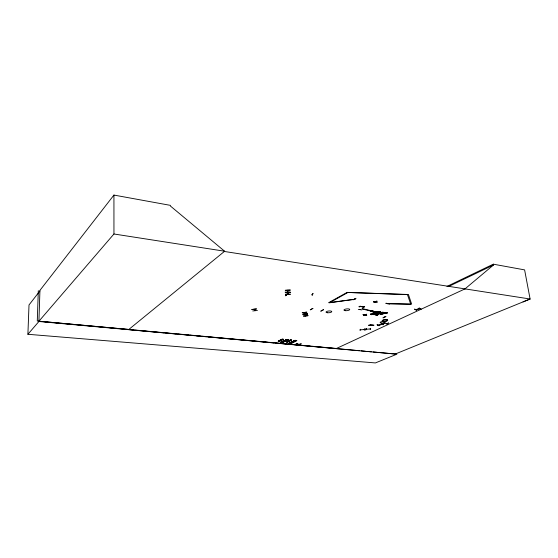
<?xml version="1.0" encoding="UTF-8"?>
<svg xmlns="http://www.w3.org/2000/svg" width="558" height="558" viewBox="0 0 558 558"><rect width="100%" height="100%" fill="white"/><g stroke="black" fill="none" stroke-linecap="round" stroke-linejoin="round"><path stroke-width="0.84" d="M255.194 310.68L254.197 309.299M285.096 292.127L290.153 291.932M285.417 294.491L290.439 294.212L285.417 294.471M256.45 308.965L251.714 309.509L256.408 308.916M38.307 290.683L37.281 321.024L128.807 329.457M38.907 321.492L396.891 354.19L375.401 362.93L27.9 334.284L38.907 321.492L39.939 290.362L113.93 195.07L170.42 205.365L170.434 206.048L224.588 251.219L224.295 251.456L530.1 299.011L524.611 269.884L493.307 264.178L446.972 286.428M27.9 334.284L29.009 304.961L39.918 290.927M312.836 308.407L310.269 309.857L312.926 308.372M305.107 314.6L305.617 315.905M285.612 292.804L290.669 292.427L285.605 292.727M287.844 294.345L288.047 292.685M358.285 309.369L361.884 309.92M370.658 310.966L374.306 311.413L370.54 311.036M416.575 310.143L414.552 309.195M416.61 310.199L414.734 309.118M363.774 315.521L366.543 314.217L363.809 315.563M377.131 324.833L379.147 325.677L377.145 324.812M377.306 324.763L378.966 325.76M356.046 298.314L353.005 299.855M382.495 324.219L384.12 322.908L382.725 324.226M366.153 328.662L365.72 329.862M366.146 328.648L365.706 329.89M365.895 329.841L366.341 328.613M360.217 329.241L360.001 330.406M305.198 313.84L304.703 312.508M305.812 315.87L305.324 314.566M360.691 329.848L360.266 329.82L364.493 329.534M285.654 295.733L286.47 294.08L285.696 295.775M364.088 329.611L364.423 329.59M364.758 328.906L364.262 330.169L364.737 328.899M366.578 329.255C365.183 329.346 371.698 328.822 370.01 329.018M370.393 329.541L370.658 328.292M286.547 294.959L286.17 294.966M311.922 294.436L312.501 294.366L312.061 294.366M312.285 295.203L312.947 293.543M312.989 293.501L312.048 295.168M360.105 309.62L360.566 309.495M372.493 311.19L372.897 311.085L372.577 311.238M387.859 303.622L411.63 304.103L408.477 294.652L347.69 292.455L407.954 294.478L407.528 294.798L410.723 304.236L387.398 303.747L387.817 303.636M287.782 291.953L287.97 290.279M288.242 292.831L287.865 294.171M254.002 309.348L254.992 310.715M374.292 311.448L370.686 310.994M294.833 340.338L295.398 340.38L289.023 343.261M296.228 340.478L296.8 340.519L290.858 343.533L296.779 340.533M290.313 343.477L290.648 343.512M290.439 339.955L286.686 341.991M290.823 339.996L286.91 342.012M291.604 340.073L287.468 342.075L291.478 340.003M287.44 342.068L291.701 340.024M113.93 195.07L113.951 233.99L38.914 321.234L336.46 348.464M286.965 339.501L280.772 342.5M281.002 342.605L287.133 339.592L286.554 339.55M282.215 342.64L282.453 342.751M283.059 339.257L283.471 339.299L279.544 341.336M283.318 339.292L279.16 341.294L283.213 339.278M280.702 342.584L287 339.508M386.834 324.191L388.48 322.859L387.057 324.177M464.995 288.891L493.453 265.022L493.307 264.178M128.633 329.604L224.658 251.226L113.951 233.99M287.747 290.279L287.551 291.98M354.993 299.207L354.616 299.172M282.202 339.118L278.212 341.203L282.432 339.138M278.24 341.21L282.522 339.201L278.54 341.182M280.66 342.57L286.659 339.473M282.069 342.71L288.074 339.613M282.341 342.738L288.423 339.648M286.505 341.97L290.509 339.906M286.728 341.998L290.739 339.927M363.251 306.956C359.226 307.618 367.61 305.735 363.67 307.039L364.13 307.095L363.091 307.067M288.877 343.323L295.154 340.373M295.238 340.289L289.365 343.296M289.483 343.393L295.377 340.394M376.985 301.132L373.86 302.617L376.81 301.097M290.397 343.386L296.298 340.394M290.272 343.463L296.333 340.401M290.537 343.498L296.675 340.436M377.173 302.136L373.4 301.62L377.187 302.059M385.955 303.273L389.637 303.845M365.427 314.97L365.525 314.963M376.322 313.568L377.41 313.031L374.453 313.205L376.385 312.94L374.948 313.045L375.946 313.171L375.562 313.666L378.603 313.324C377.117 314.635 380.43 312.229 377.55 313.561L378.052 313.101L376.364 313.568M372.325 311.28L372.842 311.141L362.623 308.672L361.954 308.923L372.158 311.357M365.623 314.907L364.827 314.928M374.153 311.462L370.421 311.036L374.076 311.434M298.935 344.823L301.292 343.763L298.9 344.649M448.751 286.428L493.453 265.022M385.934 316.56L382.962 317.879L385.773 316.526M415.661 309.662L419.944 308.665M465.372 288.716L336.216 348.576L359.331 350.703M378.24 325.223L382.23 324.344L378.394 325.251M523.02 301.927L530.1 299.011L395.385 353.981M304.508 312.529L304.982 313.875M287.956 339.703L288.179 339.717M297.658 343.393L295.301 344.481L297.512 343.407M387.203 323.507C388.668 323.528 381.937 323.598 383.89 323.535M286.149 294.903L286.596 294.896M419.839 308.637L415.703 309.655M420.83 309.153L419.002 308.128L420.858 309.111M374.948 301.794L375.241 301.906M381.498 323.8L383.325 324.735L381.477 323.786M384.399 317.181L384.113 317.146M384.281 317.251L383.974 317.209M354.742 299.102L355.069 299.137M252.753 310.959L257.426 310.422M302.262 312.668L306.907 312.173L302.283 312.703M307.381 313.575L302.778 314.084L307.409 313.708M307.981 315.612L303.413 316.107L308.002 315.737M129.498 329.68L133.822 330.078M135.552 330.238L164.094 332.847M165.824 333L170.148 333.398M171.878 333.558L176.202 333.949M177.932 334.109L182.257 334.507M183.987 334.661L188.311 335.058M190.041 335.219L194.365 335.609M196.095 335.77L200.42 336.167M202.149 336.321L206.474 336.718M208.204 336.879L267.882 342.333M269.612 342.486L273.936 342.884M275.666 343.044L279.99 343.435M281.727 343.595L286.052 343.993M287.782 344.147L292.106 344.544M293.836 344.704L298.16 345.095M299.89 345.256L310.269 346.204M311.999 346.365L335.351 348.499M361.082 350.849L365.33 351.261M367.087 351.401L371.321 351.812M373.093 351.945L377.313 352.363M379.091 352.496L395.294 354.023M296.591 343.993L300.037 344.279M385.962 303.287L389.658 303.796M419.239 308.058L421.053 309.076M381.33 323.821L383.158 324.742M363.077 314.663L366.725 315.158L363.077 314.663M360.977 306.663L362.805 306.391L360.977 306.663M285.298 290.293L290.383 290.069L285.291 290.355M378.666 313.722L380.591 313.457L378.666 313.722M380.04 313.896L381.965 313.631L380.082 313.84M372.988 325.342L371.74 325.495L373.993 325.147L372.981 325.258M376.594 311.971L378.387 311.713L376.594 311.971M379.245 312.299C380.27 313.484 382.244 310.813 379.245 312.299M374.725 313.178L375.569 313.212L374.725 313.178M378.931 313.701L379.775 313.729L378.931 313.701M380.305 313.868L381.149 313.903L380.305 313.868M374.781 312.78L372.353 313.338L373.874 312.585L374.781 312.78M375.98 314.586L376.741 314.6L375.98 314.586M384.106 312.606L384.874 312.62L384.106 312.606M374.495 312.808L373.295 313.024L374.495 312.808M375.339 311.831L377.062 311.545L375.339 311.831M361.277 306.642L362.505 306.426L361.319 306.6M385.927 313.157L387.643 312.871L385.927 313.157M379.545 312.278L380.723 312.096L379.545 312.278M376.887 311.95L378.094 311.741L376.887 311.95M360.768 306.551L358.906 306.767C361.152 305.84 359.729 305.972 360.768 306.551M360.454 306.565L359.338 306.712L360.454 306.565M375.708 314.566C374.795 315.807 378.868 313.847 375.708 314.566M383.834 312.585L384.413 312.843L383.276 312.912L385.383 312.515L383.834 312.585M374.725 314.182L374.23 314.642C377.082 313.317 373.811 315.702 375.276 314.405L373.044 314.649L374.725 314.182M382.858 312.194L382.349 312.661C385.257 311.315 381.888 313.736 383.409 312.417L381.163 312.668L382.858 312.194M372.137 314.454L371.342 314.705L372.137 314.454M347.167 292.357L328.599 302.708L354.839 299.255L329.373 302.806L347.955 292.462L347.167 292.357M323.487 309.683L320.864 311.127L323.487 309.683M370.833 314.014C370.17 315.514 373.727 313.261 371.684 314.119L370.833 314.014M371.523 314.196L370.882 314.119L371.523 314.196M378.938 311.706L377.396 312.466L378.938 311.706M378.226 312.417L378.226 312.417M379.538 311.783L378.429 312.327L379.538 311.783M377.592 314.538L376.071 315.284L377.592 314.538M378.191 314.614L376.671 315.354L378.191 314.614M382.3 313.631L381.191 314.168L383.416 313.77L381.714 314.063L382.3 313.631M385.724 312.557L384.176 313.31L385.724 312.557M386.324 312.626L384.769 313.38L386.324 312.626M368.671 325.258L369.982 325.502L369.529 325.356L370.742 324.777L368.671 325.258M371.154 325.035L370.477 325.356L372.591 324.986L371.154 325.035M307.507 314.238L302.903 314.719L307.514 314.252M383.255 321.303A2.769 0.788 -6.6 0 0 387.684 320.327A2.769 0.788 -6.6 0 0 383.939 319.874A2.769 0.788 -6.6 0 0 383.255 321.303A2.755 0.781 -6.6 0 0 387.677 320.334A2.755 0.781 -6.6 0 0 383.946 319.887A2.755 0.781 -6.6 0 0 383.269 321.31M345.186 310.653A2.902 0.879 -5.9 0 0 349.74 309.585A2.902 0.879 -5.9 0 0 345.667 309.076A2.902 0.879 -5.9 0 0 345.186 310.653M381.142 323.019A2.734 0.774 -6.5 0 0 385.515 322.064A2.734 0.774 -6.5 0 0 381.805 321.624A2.734 0.774 -6.5 0 0 381.142 323.019M327.281 312.731A2.888 0.879 -5.5 0 0 331.773 311.678A2.888 0.879 -5.5 0 0 327.651 311.176A2.888 0.879 -5.5 0 0 327.281 312.731"/></g></svg>
